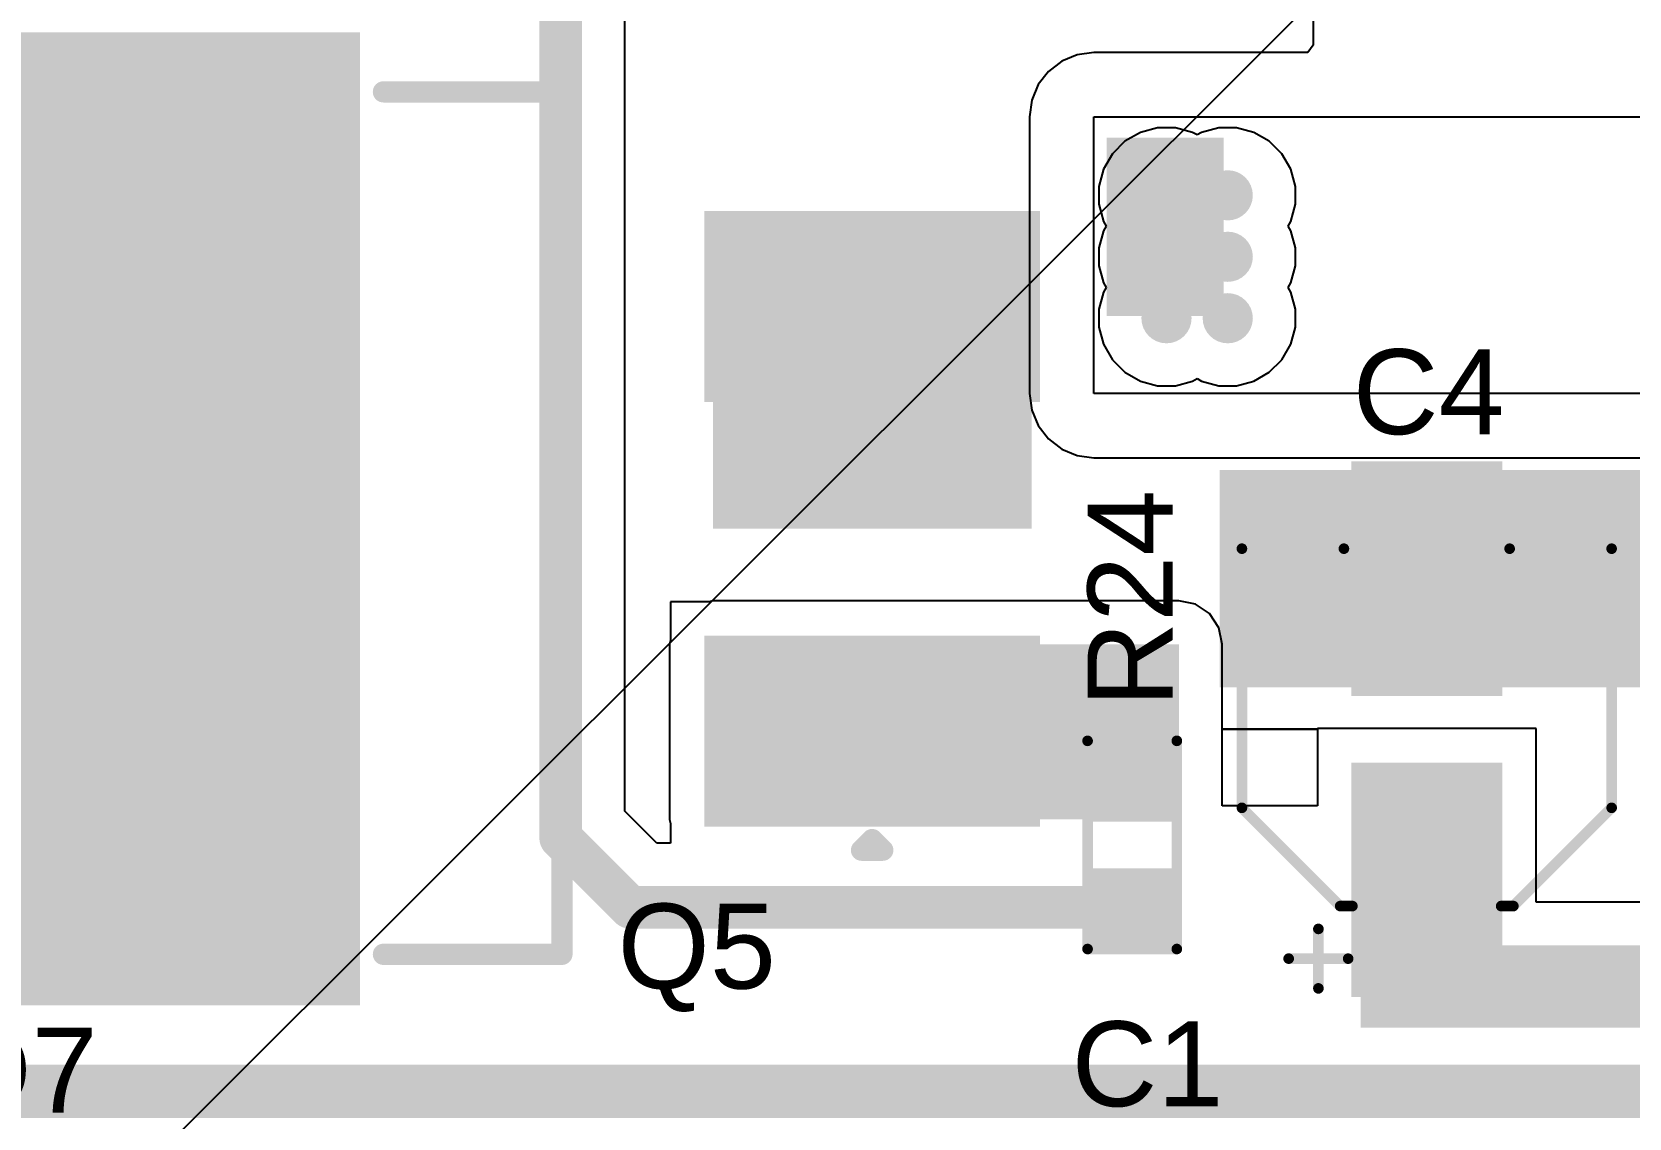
# Model space of a CAD drawing. Header units: millimetres. Extents: x 0 to 214, y 0 to 214.
# Drawn here: x 0.851 to 1.603, y 1.046 to 1.558 of the extents above; entities that cross this region are included whole.
import ezdxf

# ---------------------------------------------------------------- set-up
doc = ezdxf.new("R2010")
doc.units = ezdxf.units.MM
doc.header["$MEASUREMENT"] = 0
for name, color, linetype in [('BottomLayer', 5, 'Continuous'), ('BottomSolder', 6, 'Continuous'), ('TopLayer', 1, 'Continuous'), ('TopOverlay', 2, 'Continuous'), ('TopPaste', 8, 'Continuous'), ('TopSolder', 216, 'Continuous'), ('ViaHoleLayer', 16, 'Continuous')]:
    doc.layers.add(name, color=color, linetype=linetype)
doc.styles.add('Arial', font='', dxfattribs={"height": 0.2})
doc.styles.get('Arial').set_extended_font_data('Arial')

# ---------------------------------------------------------------- blocks, each defined once
blk = doc.blocks.new('RVT1E100M0405__205')
at = {"layer": 'TopLayer'}
for points in [[(-0.1220472, 0.03149605), (-0.019685, 0.03149605), (-0.019685, -0.03149605), (-0.1220472, -0.03149605)], [(0.0196851, 0.03149605), (0.1220473, 0.03149605), (0.1220473, -0.03149605), (0.0196851, -0.03149605)]]:
    blk.add_hatch(color=1, dxfattribs=at).paths.add_polyline_path(points)
at = {"layer": 'TopPaste'}
for points in [[(-0.1220472, 0.03149605), (-0.019685, 0.03149605), (-0.019685, -0.03149605), (-0.1220472, -0.03149605)], [(0.0196851, 0.03149605), (0.1220473, 0.03149605), (0.1220473, -0.03149605), (0.0196851, -0.03149605)]]:
    blk.add_hatch(color=8, dxfattribs=at).paths.add_polyline_path(points)
at = {"layer": 'TopSolder'}
for points in [[(-0.1260472, 0.03549605), (-0.015685, 0.03549605), (-0.015685, -0.03549605), (-0.1260472, -0.03549605)], [(0.0156851, 0.03549605), (0.1260473, 0.03549605), (0.1260473, -0.03549605), (0.0156851, -0.03549605)]]:
    blk.add_hatch(color=216, dxfattribs=at).paths.add_polyline_path(points)
at = {"layer": 'TopOverlay', "const_width": 0.005}
for points in [[(-0.037, 0.087), (-0.08325, 0.04075)], [(-0.037, 0.087), (0.085, 0.087)], [(0.085, 0.087), (0.085, 0.039)], [(-0.108, 0.065), (-0.108, 0.037)], [(-0.122, 0.051), (-0.094, 0.051)], [(-0.08325, 0.04075), (-0.08325, 0.035)], [(-0.08325, -0.035), (-0.08325, -0.04075)], [(0.085, -0.039), (0.085, -0.087)], [(-0.08325, -0.04075), (-0.037, -0.087)], [(-0.037, -0.087), (0.085, -0.087)]]:
    blk.add_lwpolyline(points, dxfattribs=at)
at = {"layer": 'TopOverlay', "const_width": 0.0025}
for points in [[(-0.03825, 0.087, 1), (-0.03575, 0.087, 1)], [(-0.03825, 0.087, 1), (-0.03575, 0.087, 1)], [(0.08375, 0.087, 1), (0.08625, 0.087, 1)], [(0.08375, 0.087, 1), (0.08625, 0.087, 1)], [(-0.10925, 0.065, 1), (-0.10675, 0.065, 1)], [(-0.12325, 0.051, 1), (-0.12075, 0.051, 1)], [(-0.09525, 0.051, 1), (-0.09275, 0.051, 1)], [(-0.10925, 0.037, 1), (-0.10675, 0.037, 1)], [(-0.0845, 0.04075, 1), (-0.082, 0.04075, 1)], [(-0.0845, 0.04075, 1), (-0.082, 0.04075, 1)], [(0.08375, 0.039, 1), (0.08625, 0.039, 1)], [(-0.0845, 0.035, 1), (-0.082, 0.035, 1)], [(-0.0845, -0.035, 1), (-0.082, -0.035, 1)], [(0.08375, -0.039, 1), (0.08625, -0.039, 1)], [(-0.0845, -0.04075, 1), (-0.082, -0.04075, 1)], [(-0.0845, -0.04075, 1), (-0.082, -0.04075, 1)], [(-0.03825, -0.087, 1), (-0.03575, -0.087, 1)], [(-0.03825, -0.087, 1), (-0.03575, -0.087, 1)], [(0.08375, -0.087, 1), (0.08625, -0.087, 1)], [(0.08375, -0.087, 1), (0.08625, -0.087, 1)]]:
    blk.add_lwpolyline(points, format="xyb", close=True, dxfattribs=at)
blk = doc.blocks.new('RES_0603_385')
at = {"layer": 'TopLayer'}
for points in [[(-0.015, 0.0175), (-0.015, -0.0175), (-0.045, -0.0175), (-0.045, 0.0175)], [(0.045, 0.0175), (0.045, -0.0175), (0.015, -0.0175), (0.015, 0.0175)]]:
    blk.add_hatch(color=1, dxfattribs=at).paths.add_polyline_path(points)
at = {"layer": 'TopPaste'}
for points in [[(-0.015, 0.0175), (-0.015, -0.0175), (-0.045, -0.0175), (-0.045, 0.0175)], [(0.045, 0.0175), (0.045, -0.0175), (0.015, -0.0175), (0.015, 0.0175)]]:
    blk.add_hatch(color=8, dxfattribs=at).paths.add_polyline_path(points)
at = {"layer": 'TopSolder'}
for points in [[(-0.011, 0.0215), (-0.011, -0.0215), (-0.049, -0.0215), (-0.049, 0.0215)], [(0.049, 0.0215), (0.049, -0.0215), (0.011, -0.0215), (0.011, 0.0215)]]:
    blk.add_hatch(color=216, dxfattribs=at).paths.add_polyline_path(points)
at = {"layer": 'TopOverlay', "const_width": 0.005}
for points in [[(-0.049, -0.021), (-0.049, 0.021)], [(0.049, 0.021), (-0.049, 0.021)], [(0.049, -0.021), (0.049, 0.021)], [(0.049, -0.021), (-0.049, -0.021)]]:
    blk.add_lwpolyline(points, dxfattribs=at)
at = {"layer": 'TopOverlay', "const_width": 0.0025}
for points in [[(-0.05025, 0.021, 1), (-0.04775, 0.021, 1)], [(-0.05025, 0.021, 1), (-0.04775, 0.021, 1)], [(0.04775, 0.021, 1), (0.05025, 0.021, 1)], [(0.04775, 0.021, 1), (0.05025, 0.021, 1)], [(-0.05025, -0.021, 1), (-0.04775, -0.021, 1)], [(-0.05025, -0.021, 1), (-0.04775, -0.021, 1)], [(0.04775, -0.021, 1), (0.05025, -0.021, 1)], [(0.04775, -0.021, 1), (0.05025, -0.021, 1)]]:
    blk.add_lwpolyline(points, format="xyb", close=True, dxfattribs=at)
blk = doc.blocks.new('D2P____435')
at = {"layer": 'TopLayer'}
for points in [[(-0.225, 0.3850394), (0.225, 0.3850394), (0.225, 0.0350394), (-0.225, 0.0350394)], [(-0.1409449, -0.1350394), (-0.0590551, -0.1350394), (-0.0590551, -0.2850394), (-0.1409449, -0.2850394)], [(0.0590551, -0.1350394), (0.1409449, -0.1350394), (0.1409449, -0.2850394), (0.0590551, -0.2850394)]]:
    blk.add_hatch(color=1, dxfattribs=at).paths.add_polyline_path(points)
at = {"layer": 'TopPaste'}
for points in [[(-0.225, 0.3850394), (0.225, 0.3850394), (0.225, 0.0350394), (-0.225, 0.0350394)], [(-0.1409449, -0.1350394), (-0.0590551, -0.1350394), (-0.0590551, -0.2850394), (-0.1409449, -0.2850394)], [(0.0590551, -0.1350394), (0.1409449, -0.1350394), (0.1409449, -0.2850394), (0.0590551, -0.2850394)]]:
    blk.add_hatch(color=8, dxfattribs=at).paths.add_polyline_path(points)
at = {"layer": 'TopSolder'}
for points in [[(-0.229, 0.3890394), (0.229, 0.3890394), (0.229, 0.0310394), (-0.229, 0.0310394)], [(-0.1449449, -0.1310394), (-0.0550551, -0.1310394), (-0.0550551, -0.2890394), (-0.1449449, -0.2890394)], [(0.0550551, -0.1310394), (0.1449449, -0.1310394), (0.1449449, -0.2890394), (0.0550551, -0.2890394)]]:
    blk.add_hatch(color=216, dxfattribs=at).paths.add_polyline_path(points)
at = {"layer": 'TopOverlay', "const_width": 0.01}
for points in [[(-0.205, 0.02), (-0.205, -0.064)], [(0.201, 0.02), (0.201, -0.064)], [(-0.205, -0.064), (0.201, -0.064)], [(-0.156, -0.205), (-0.156, -0.215)], [(-0.156, -0.205), (-0.151, -0.21)], [(-0.151, -0.21), (-0.156, -0.215)]]:
    blk.add_lwpolyline(points, dxfattribs=at)
at = {"layer": 'TopOverlay', "const_width": 0.005}
for points in [[(-0.2075, 0.02, 1), (-0.2025, 0.02, 1)], [(0.1985, 0.02, 1), (0.2035, 0.02, 1)], [(-0.2075, -0.064, 1), (-0.2025, -0.064, 1)], [(-0.2075, -0.064, 1), (-0.2025, -0.064, 1)], [(0.1985, -0.064, 1), (0.2035, -0.064, 1)], [(0.1985, -0.064, 1), (0.2035, -0.064, 1)], [(-0.1585, -0.205, 1), (-0.1535, -0.205, 1)], [(-0.1585, -0.205, 1), (-0.1535, -0.205, 1)], [(-0.1585, -0.215, 1), (-0.1535, -0.215, 1)], [(-0.1585, -0.215, 1), (-0.1535, -0.215, 1)], [(-0.1535, -0.21, 1), (-0.1485, -0.21, 1)], [(-0.1535, -0.21, 1), (-0.1485, -0.21, 1)]]:
    blk.add_lwpolyline(points, format="xyb", close=True, dxfattribs=at)

msp = doc.modelspace()

# ---------------------------------------------------------------- hatches: boundary and pattern name
at = {"layer": 'BottomLayer'}
h = msp.add_hatch(color=5, dxfattribs=at)
edge = h.paths.add_edge_path()
edge.add_arc((1.385, 1.4808582), 0.011811, 0, 360)
h = msp.add_hatch(color=5, dxfattribs=at)
edge = h.paths.add_edge_path()
edge.add_arc((1.4138332, 1.4808582), 0.011811, 0, 360)
h = msp.add_hatch(color=5, dxfattribs=at)
edge = h.paths.add_edge_path()
edge.add_arc((1.385, 1.4519291), 0.011811, 0, 360)
h = msp.add_hatch(color=5, dxfattribs=at)
edge = h.paths.add_edge_path()
edge.add_arc((1.4138332, 1.4519291), 0.011811, 0, 360)
h = msp.add_hatch(color=5, dxfattribs=at)
edge = h.paths.add_edge_path()
edge.add_arc((1.385, 1.423), 0.011811, 0, 360)
h = msp.add_hatch(color=5, dxfattribs=at)
edge = h.paths.add_edge_path()
edge.add_arc((1.4138332, 1.423), 0.011811, 0, 360)
h = msp.add_hatch(color=5, dxfattribs=at)
edge = h.paths.add_edge_path()
edge.add_arc((1.207, 1.3789857), 0.011811, 0, 360)
h = msp.add_hatch(color=5, dxfattribs=at)
edge = h.paths.add_edge_path()
edge.add_arc((1.2479993, 1.3789857), 0.011811, 0, 360)
h = msp.add_hatch(color=5, dxfattribs=at)
edge = h.paths.add_edge_path()
edge.add_arc((1.287, 1.3789857), 0.011811, 0, 360)
h = msp.add_hatch(color=5, dxfattribs=at)
edge = h.paths.add_edge_path()
edge.add_arc((1.207, 1.3469857), 0.011811, 0, 360)
h = msp.add_hatch(color=5, dxfattribs=at)
edge = h.paths.add_edge_path()
edge.add_arc((1.2479993, 1.3469857), 0.011811, 0, 360)
h = msp.add_hatch(color=5, dxfattribs=at)
edge = h.paths.add_edge_path()
edge.add_arc((1.287, 1.3469857), 0.011811, 0, 360)
h = msp.add_hatch(color=5, dxfattribs=at)
edge = h.paths.add_edge_path()
edge.add_arc((1.4309529, 1.328), 0.011811, 0, 360)
h = msp.add_hatch(color=5, dxfattribs=at)
edge = h.paths.add_edge_path()
edge.add_arc((1.4597861, 1.328), 0.011811, 0, 360)
h = msp.add_hatch(color=5, dxfattribs=at)
edge = h.paths.add_edge_path()
edge.add_arc((1.4309529, 1.2990709), 0.011811, 0, 360)
h = msp.add_hatch(color=5, dxfattribs=at)
edge = h.paths.add_edge_path()
edge.add_arc((1.4597861, 1.2990709), 0.011811, 0, 360)
h = msp.add_hatch(color=5, dxfattribs=at)
edge = h.paths.add_edge_path()
edge.add_arc((1.4309529, 1.2701418), 0.011811, 0, 360)
h = msp.add_hatch(color=5, dxfattribs=at)
edge = h.paths.add_edge_path()
edge.add_arc((1.4597861, 1.2701418), 0.011811, 0, 360)
at = {"layer": 'BottomSolder'}
h = msp.add_hatch(color=6, dxfattribs=at)
edge = h.paths.add_edge_path()
edge.add_arc((1.385, 1.4808582), 0.0059055, 0, 360)
h = msp.add_hatch(color=6, dxfattribs=at)
edge = h.paths.add_edge_path()
edge.add_arc((1.4138332, 1.4808582), 0.0059055, 0, 360)
h = msp.add_hatch(color=6, dxfattribs=at)
edge = h.paths.add_edge_path()
edge.add_arc((1.385, 1.4519291), 0.0059055, 0, 360)
h = msp.add_hatch(color=6, dxfattribs=at)
edge = h.paths.add_edge_path()
edge.add_arc((1.4138332, 1.4519291), 0.0059055, 0, 360)
h = msp.add_hatch(color=6, dxfattribs=at)
edge = h.paths.add_edge_path()
edge.add_arc((1.385, 1.423), 0.0059055, 0, 360)
h = msp.add_hatch(color=6, dxfattribs=at)
edge = h.paths.add_edge_path()
edge.add_arc((1.4138332, 1.423), 0.0059055, 0, 360)
h = msp.add_hatch(color=6, dxfattribs=at)
edge = h.paths.add_edge_path()
edge.add_arc((1.4309529, 1.328), 0.0059055, 0, 360)
h = msp.add_hatch(color=6, dxfattribs=at)
edge = h.paths.add_edge_path()
edge.add_arc((1.4597861, 1.328), 0.0059055, 0, 360)
h = msp.add_hatch(color=6, dxfattribs=at)
edge = h.paths.add_edge_path()
edge.add_arc((1.4309529, 1.2990709), 0.0059055, 0, 360)
h = msp.add_hatch(color=6, dxfattribs=at)
edge = h.paths.add_edge_path()
edge.add_arc((1.4597861, 1.2990709), 0.0059055, 0, 360)
h = msp.add_hatch(color=6, dxfattribs=at)
edge = h.paths.add_edge_path()
edge.add_arc((1.4309529, 1.2701418), 0.0059055, 0, 360)
h = msp.add_hatch(color=6, dxfattribs=at)
edge = h.paths.add_edge_path()
edge.add_arc((1.4597861, 1.2701418), 0.0059055, 0, 360)
at = {"layer": 'TopLayer'}
for points in [[(1.3568676, 1.4240344), (1.4118676, 1.4240344), (1.4118676, 1.5080344), (1.3568676, 1.5080344)], [(1.1715244, 1.3239857), (1.3215244, 1.3239857), (1.3215244, 1.4694995), (1.1715244, 1.4694995)], [(1.41, 1.2491925), (1.9597204, 1.2491925), (1.9597204, 1.3515547), (1.41, 1.3515547)], [(0.2988631, 1.1035546), (0.9945037, 1.1035546), (0.9945037, 1.3200728), (0.2988631, 1.3200728)], [(1.1715244, 1.1870344), (1.3908676, 1.1870344), (1.3908676, 1.2694994), (1.1715244, 1.2694994)], [(1.4764568, 1.089), (1.9608034, 1.089), (1.9608034, 1.127755), (1.4764568, 1.127755)]]:
    msp.add_hatch(color=1, dxfattribs=at).paths.add_polyline_path(points)
h = msp.add_hatch(color=1, dxfattribs=at)
edge = h.paths.add_edge_path()
edge.add_arc((1.385, 1.4808582), 0.011811, 0, 360)
h = msp.add_hatch(color=1, dxfattribs=at)
edge = h.paths.add_edge_path()
edge.add_arc((1.4138332, 1.4808582), 0.011811, 0, 360)
h = msp.add_hatch(color=1, dxfattribs=at)
edge = h.paths.add_edge_path()
edge.add_arc((1.385, 1.4519291), 0.011811, 0, 360)
h = msp.add_hatch(color=1, dxfattribs=at)
edge = h.paths.add_edge_path()
edge.add_arc((1.4138332, 1.4519291), 0.011811, 0, 360)
h = msp.add_hatch(color=1, dxfattribs=at)
edge = h.paths.add_edge_path()
edge.add_arc((1.385, 1.423), 0.011811, 0, 360)
h = msp.add_hatch(color=1, dxfattribs=at)
edge = h.paths.add_edge_path()
edge.add_arc((1.4138332, 1.423), 0.011811, 0, 360)
h = msp.add_hatch(color=1, dxfattribs=at)
edge = h.paths.add_edge_path()
edge.add_arc((1.207, 1.3789857), 0.011811, 0, 360)
h = msp.add_hatch(color=1, dxfattribs=at)
edge = h.paths.add_edge_path()
edge.add_arc((1.2479993, 1.3789857), 0.011811, 0, 360)
h = msp.add_hatch(color=1, dxfattribs=at)
edge = h.paths.add_edge_path()
edge.add_arc((1.287, 1.3789857), 0.011811, 0, 360)
h = msp.add_hatch(color=1, dxfattribs=at)
edge = h.paths.add_edge_path()
edge.add_arc((1.207, 1.3469857), 0.011811, 0, 360)
h = msp.add_hatch(color=1, dxfattribs=at)
edge = h.paths.add_edge_path()
edge.add_arc((1.2479993, 1.3469857), 0.011811, 0, 360)
h = msp.add_hatch(color=1, dxfattribs=at)
edge = h.paths.add_edge_path()
edge.add_arc((1.287, 1.3469857), 0.011811, 0, 360)
h = msp.add_hatch(color=1, dxfattribs=at)
edge = h.paths.add_edge_path()
edge.add_arc((1.4309529, 1.328), 0.011811, 0, 360)
h = msp.add_hatch(color=1, dxfattribs=at)
edge = h.paths.add_edge_path()
edge.add_arc((1.4597861, 1.328), 0.011811, 0, 360)
h = msp.add_hatch(color=1, dxfattribs=at)
edge = h.paths.add_edge_path()
edge.add_arc((1.4309529, 1.2990709), 0.011811, 0, 360)
h = msp.add_hatch(color=1, dxfattribs=at)
edge = h.paths.add_edge_path()
edge.add_arc((1.4597861, 1.2990709), 0.011811, 0, 360)
h = msp.add_hatch(color=1, dxfattribs=at)
edge = h.paths.add_edge_path()
edge.add_arc((1.4309529, 1.2701418), 0.011811, 0, 360)
h = msp.add_hatch(color=1, dxfattribs=at)
edge = h.paths.add_edge_path()
edge.add_arc((1.4597861, 1.2701418), 0.011811, 0, 360)
at = {"layer": 'TopSolder'}
h = msp.add_hatch(color=216, dxfattribs=at)
edge = h.paths.add_edge_path()
edge.add_arc((1.385, 1.4808582), 0.0059055, 0, 360)
h = msp.add_hatch(color=216, dxfattribs=at)
edge = h.paths.add_edge_path()
edge.add_arc((1.4138332, 1.4808582), 0.0059055, 0, 360)
h = msp.add_hatch(color=216, dxfattribs=at)
edge = h.paths.add_edge_path()
edge.add_arc((1.385, 1.4519291), 0.0059055, 0, 360)
h = msp.add_hatch(color=216, dxfattribs=at)
edge = h.paths.add_edge_path()
edge.add_arc((1.4138332, 1.4519291), 0.0059055, 0, 360)
h = msp.add_hatch(color=216, dxfattribs=at)
edge = h.paths.add_edge_path()
edge.add_arc((1.385, 1.423), 0.0059055, 0, 360)
h = msp.add_hatch(color=216, dxfattribs=at)
edge = h.paths.add_edge_path()
edge.add_arc((1.4138332, 1.423), 0.0059055, 0, 360)
h = msp.add_hatch(color=216, dxfattribs=at)
edge = h.paths.add_edge_path()
edge.add_arc((1.4309529, 1.328), 0.0059055, 0, 360)
h = msp.add_hatch(color=216, dxfattribs=at)
edge = h.paths.add_edge_path()
edge.add_arc((1.4597861, 1.328), 0.0059055, 0, 360)
h = msp.add_hatch(color=216, dxfattribs=at)
edge = h.paths.add_edge_path()
edge.add_arc((1.4309529, 1.2990709), 0.0059055, 0, 360)
h = msp.add_hatch(color=216, dxfattribs=at)
edge = h.paths.add_edge_path()
edge.add_arc((1.4597861, 1.2990709), 0.0059055, 0, 360)
h = msp.add_hatch(color=216, dxfattribs=at)
edge = h.paths.add_edge_path()
edge.add_arc((1.4309529, 1.2701418), 0.0059055, 0, 360)
h = msp.add_hatch(color=216, dxfattribs=at)
edge = h.paths.add_edge_path()
edge.add_arc((1.4597861, 1.2701418), 0.0059055, 0, 360)
at = {"layer": 'ViaHoleLayer'}
h = msp.add_hatch(color=16, dxfattribs=at)
edge = h.paths.add_edge_path()
edge.add_arc((1.385, 1.4808582), 0.0059055, 0, 360)
h = msp.add_hatch(color=16, dxfattribs=at)
edge = h.paths.add_edge_path()
edge.add_arc((1.4138332, 1.4808582), 0.0059055, 0, 360)
h = msp.add_hatch(color=16, dxfattribs=at)
edge = h.paths.add_edge_path()
edge.add_arc((1.385, 1.4519291), 0.0059055, 0, 360)
h = msp.add_hatch(color=16, dxfattribs=at)
edge = h.paths.add_edge_path()
edge.add_arc((1.4138332, 1.4519291), 0.0059055, 0, 360)
h = msp.add_hatch(color=16, dxfattribs=at)
edge = h.paths.add_edge_path()
edge.add_arc((1.385, 1.423), 0.0059055, 0, 360)
h = msp.add_hatch(color=16, dxfattribs=at)
edge = h.paths.add_edge_path()
edge.add_arc((1.4138332, 1.423), 0.0059055, 0, 360)
h = msp.add_hatch(color=16, dxfattribs=at)
edge = h.paths.add_edge_path()
edge.add_arc((1.207, 1.3789857), 0.0059055, 0, 360)
h = msp.add_hatch(color=16, dxfattribs=at)
edge = h.paths.add_edge_path()
edge.add_arc((1.2479993, 1.3789857), 0.0059055, 0, 360)
h = msp.add_hatch(color=16, dxfattribs=at)
edge = h.paths.add_edge_path()
edge.add_arc((1.287, 1.3789857), 0.0059055, 0, 360)
h = msp.add_hatch(color=16, dxfattribs=at)
edge = h.paths.add_edge_path()
edge.add_arc((1.207, 1.3469857), 0.0059055, 0, 360)
h = msp.add_hatch(color=16, dxfattribs=at)
edge = h.paths.add_edge_path()
edge.add_arc((1.2479993, 1.3469857), 0.0059055, 0, 360)
h = msp.add_hatch(color=16, dxfattribs=at)
edge = h.paths.add_edge_path()
edge.add_arc((1.287, 1.3469857), 0.0059055, 0, 360)
h = msp.add_hatch(color=16, dxfattribs=at)
edge = h.paths.add_edge_path()
edge.add_arc((1.4309529, 1.328), 0.0059055, 0, 360)
h = msp.add_hatch(color=16, dxfattribs=at)
edge = h.paths.add_edge_path()
edge.add_arc((1.4597861, 1.328), 0.0059055, 0, 360)
h = msp.add_hatch(color=16, dxfattribs=at)
edge = h.paths.add_edge_path()
edge.add_arc((1.4309529, 1.2990709), 0.0059055, 0, 360)
h = msp.add_hatch(color=16, dxfattribs=at)
edge = h.paths.add_edge_path()
edge.add_arc((1.4597861, 1.2990709), 0.0059055, 0, 360)
h = msp.add_hatch(color=16, dxfattribs=at)
edge = h.paths.add_edge_path()
edge.add_arc((1.4309529, 1.2701418), 0.0059055, 0, 360)
h = msp.add_hatch(color=16, dxfattribs=at)
edge = h.paths.add_edge_path()
edge.add_arc((1.4597861, 1.2701418), 0.0059055, 0, 360)

# ---------------------------------------------------------------- linework, layer by layer
at = {"layer": 'BottomLayer'}
for p, q in [((1.380812, 1.5126692), (1.3727214, 1.5105013)), ((1.389188, 1.5126692), (1.380812, 1.5126692)), ((1.3972786, 1.5105013), (1.389188, 1.5126692)), ((1.4096452, 1.5126692), (1.4015546, 1.5105013)), ((1.4180212, 1.5126692), (1.4096452, 1.5126692)), ((1.4261118, 1.5105013), (1.4180212, 1.5126692)), ((1.3654676, 1.5063133), (1.3595449, 1.5003906)), ((1.3727214, 1.5105013), (1.3654676, 1.5063133)), ((1.3994166, 1.5092669), (1.3972786, 1.5105013)), ((1.4015546, 1.5105013), (1.3994166, 1.5092669)), ((1.4333656, 1.5063133), (1.4261118, 1.5105013)), ((1.4392883, 1.5003906), (1.4333656, 1.5063133)), ((1.3595449, 1.5003906), (1.3553569, 1.4931368)), ((1.4434763, 1.4931368), (1.4392883, 1.5003906)), ((1.3553569, 1.4931368), (1.353189, 1.4850462)), ((1.4456442, 1.4850462), (1.4434763, 1.4931368)), ((1.353189, 1.4850462), (1.353189, 1.4766702)), ((1.4456442, 1.4766702), (1.4456442, 1.4850462)), ((1.353189, 1.4766702), (1.3553569, 1.4685796)), ((1.4434763, 1.4685796), (1.4456442, 1.4766702)), ((1.3553569, 1.4685796), (1.356619, 1.4663936)), ((1.356619, 1.4663936), (1.3553569, 1.4642077)), ((1.4422142, 1.4663936), (1.4434763, 1.4685796)), ((1.4434763, 1.4642077), (1.4422142, 1.4663936)), ((1.3553569, 1.4642077), (1.353189, 1.4561171)), ((1.4456442, 1.4561171), (1.4434763, 1.4642077)), ((1.353189, 1.4561171), (1.353189, 1.4477411)), ((1.4456442, 1.4477411), (1.4456442, 1.4561171)), ((1.353189, 1.4477411), (1.3553569, 1.4396505)), ((1.4434763, 1.4396505), (1.4456442, 1.4477411)), ((1.3553569, 1.4396505), (1.356619, 1.4374646)), ((1.356619, 1.4374646), (1.3553569, 1.4352786)), ((1.4422142, 1.4374646), (1.4434763, 1.4396505)), ((1.4434763, 1.4352786), (1.4422142, 1.4374646)), ((1.3553569, 1.4352786), (1.353189, 1.427188)), ((1.4456442, 1.427188), (1.4434763, 1.4352786)), ((1.353189, 1.427188), (1.353189, 1.418812)), ((1.4456442, 1.418812), (1.4456442, 1.427188)), ((1.353189, 1.418812), (1.3553569, 1.4107214)), ((1.4434763, 1.4107214), (1.4456442, 1.418812)), ((1.3553569, 1.4107214), (1.3595449, 1.4034676)), ((1.4392883, 1.4034676), (1.4434763, 1.4107214)), ((1.3595449, 1.4034676), (1.3654676, 1.3975449)), ((1.4333656, 1.3975449), (1.4392883, 1.4034676)), ((1.3654676, 1.3975449), (1.3727214, 1.3933569)), ((1.3727214, 1.3933569), (1.380812, 1.391189)), ((1.380812, 1.391189), (1.389188, 1.391189)), ((1.389188, 1.391189), (1.3972786, 1.3933569)), ((1.3972786, 1.3933569), (1.3994166, 1.3945913)), ((1.3994166, 1.3945913), (1.4015546, 1.3933569)), ((1.4015546, 1.3933569), (1.4096452, 1.391189)), ((1.4096452, 1.391189), (1.4180212, 1.391189)), ((1.4180212, 1.391189), (1.4261118, 1.3933569)), ((1.4261118, 1.3933569), (1.4333656, 1.3975449))]:
    msp.add_line(p, q, dxfattribs=at)
at = {"layer": 'BottomSolder'}
msp.add_line((0.0133123, 0.133151), (214.0512116, 213.9829193), dxfattribs=at)
at = {"layer": 'TopLayer'}
for p, q in [((1.1301265, 1.3430343), (1.1301265, 2.1775007)), ((1.4540543, 1.6988224), (1.4540543, 1.5564603)), ((1.4540542, 1.5564603), (1.4539612, 1.5514987)), ((1.4540543, 1.5564603), (1.4540542, 1.5564603)), ((1.4539612, 1.5514987), (1.451522, 1.548081)), ((1.3357381, 1.5440271), (1.3294713, 1.5392184)), ((1.343036, 1.54705), (1.3357381, 1.5440271)), ((1.3508676, 1.548081), (1.343036, 1.54705)), ((1.451522, 1.548081), (1.3508676, 1.548081)), ((1.3294713, 1.5392184), (1.3246626, 1.5329516)), ((1.3246626, 1.5329516), (1.3216397, 1.5256537)), ((1.3216397, 1.5256537), (1.3206087, 1.5178221)), ((1.3206087, 1.5178221), (1.3206087, 1.3876097)), ((1.3508676, 1.3876097), (1.3508676, 1.5178221)), ((1.3508676, 1.5178221), (2.0678676, 1.5178221)), ((1.3206087, 1.3876097), (1.3216397, 1.3797781)), ((1.9976448, 1.3876097), (1.3508676, 1.3876097)), ((1.3216397, 1.3797781), (1.3246626, 1.3724802)), ((1.3246626, 1.3724802), (1.3294713, 1.3662134)), ((1.3294713, 1.3662134), (1.3357381, 1.3614047)), ((1.3357381, 1.3614047), (1.343036, 1.3583818)), ((1.343036, 1.3583818), (1.3508676, 1.3573508)), ((1.3508676, 1.3573508), (1.9673859, 1.3573508)), ((1.1301265, 1.1909109), (1.1301265, 1.3430343)), ((1.1695546, 1.2894995), (1.1515244, 1.2894995)), ((1.1515244, 1.2894995), (1.1515244, 1.2714693)), ((1.1715244, 1.2898913), (1.1695546, 1.2894995)), ((1.3908676, 1.2898913), (1.1715244, 1.2898913)), ((1.3986712, 1.2883391), (1.3908676, 1.2898913)), ((1.4052868, 1.2839187), (1.3986712, 1.2883391)), ((1.4097072, 1.2773031), (1.4052868, 1.2839187)), ((1.1515244, 1.2714693), (1.1511326, 1.2694995)), ((1.4112594, 1.2694995), (1.4097072, 1.2773031)), ((1.1511326, 1.2694995), (1.1511326, 1.1870344)), ((1.4112594, 1.2294947), (1.4112594, 1.2694995)), ((1.4112594, 1.1935201), (1.4112594, 1.2294947)), ((1.4112594, 1.2294947), (1.4560072, 1.2294947)), ((1.4560072, 1.2294947), (1.4112594, 1.2294947)), ((1.5589992, 1.2298224), (1.4560072, 1.2298224)), ((1.4560072, 1.2298224), (1.4560072, 1.2294947)), ((1.4560072, 1.2294947), (1.4560072, 1.1935201)), ((1.5589992, 1.1481468), (1.5589992, 1.2298224)), ((1.1451337, 1.1759037), (1.1301265, 1.1909109)), ((1.4560072, 1.1935201), (1.4112594, 1.1935201)), ((1.1511326, 1.1870344), (1.1515244, 1.1850646)), ((1.1515244, 1.1850646), (1.1515244, 1.1759037)), ((1.1515244, 1.1759037), (1.1451337, 1.1759037)), ((1.8031114, 1.1481468), (1.5589992, 1.1481468))]:
    msp.add_line(p, q, dxfattribs=at)
for points, const_width in [([(1.0998676, 1.3430344), (1.0998676, 2.1900344)], 0.02), ([(1.0998675, 1.3430344), (1.0998676, 1.3430343)], 0.02), ([(1.0998676, 1.1783772), (1.0998676, 1.3430343)], 0.02), ([(1.505164, 1.2980344), (1.5075032, 1.3003736)], 0.01), ([(1.0998676, 1.1783772), (1.1326, 1.1456448)], 0.02), ([(1.1326, 1.1456448), (1.3682572, 1.1456448)], 0.02), ([(0.7848676, 1.0590344), (1.6778677, 1.0590344)], 0.025)]:
    msp.add_lwpolyline(points, dxfattribs=dict(at, const_width=const_width))
for points, const_width in [([(1.0948675, 1.3430344, 1), (1.1048675, 1.3430344, 1)], 0.01), ([(1.0948676, 1.3430344, 1), (1.1048676, 1.3430344, 1)], 0.01), ([(1.0948676, 1.3430343, 1), (1.1048676, 1.3430343, 1)], 0.01), ([(1.0948676, 1.3430343, 1), (1.1048676, 1.3430343, 1)], 0.01), ([(1.502664, 1.2980344, 1), (1.507664, 1.2980344, 1)], 0.005), ([(1.5050032, 1.3003736, 1), (1.5100032, 1.3003736, 1)], 0.005), ([(1.0948676, 1.1783772, 1), (1.1048676, 1.1783772, 1)], 0.01), ([(1.0948676, 1.1783772, 1), (1.1048676, 1.1783772, 1)], 0.01), ([(1.1276, 1.1456448, 1), (1.1376, 1.1456448, 1)], 0.01), ([(1.1276, 1.1456448, 1), (1.1376, 1.1456448, 1)], 0.01), ([(1.3632572, 1.1456448, 1), (1.3732572, 1.1456448, 1)], 0.01)]:
    msp.add_lwpolyline(points, format="xyb", close=True, dxfattribs=dict(at, const_width=const_width))
at = {"layer": 'TopSolder'}
msp.add_line((0.0133123, 0.1331513), (214.0512116, 213.9829193), dxfattribs=at)

# ---------------------------------------------------------------- block references
for name, p, rotation in [('D2P____435', (1.036485, 1.3285546), 90), ('RVT1E100M0405__205', (1.5075032, 1.2295074), 90), ('RES_0603_385', (1.3688676, 1.1750344), 270)]:
    msp.add_blockref(name, p, dxfattribs=dict(rotation=rotation))

# ---------------------------------------------------------------- texts
at = {"layer": 'TopOverlay', "style": 'Arial'}
for s, p in [('C4', (1.4726559, 1.3684028)), ('Q5', (1.1266559, 1.1074028)), ('C1', (1.340342, 1.0520065)), ('D7', (0.8105451, 1.0490409))]:
    msp.add_text(s, height=0.04, dxfattribs=at).set_placement(p)
msp.add_text('R24', height=0.04, rotation=90, dxfattribs=at).set_placement((1.3878611, 1.2397183))

doc.saveas('drawing.dxf')
